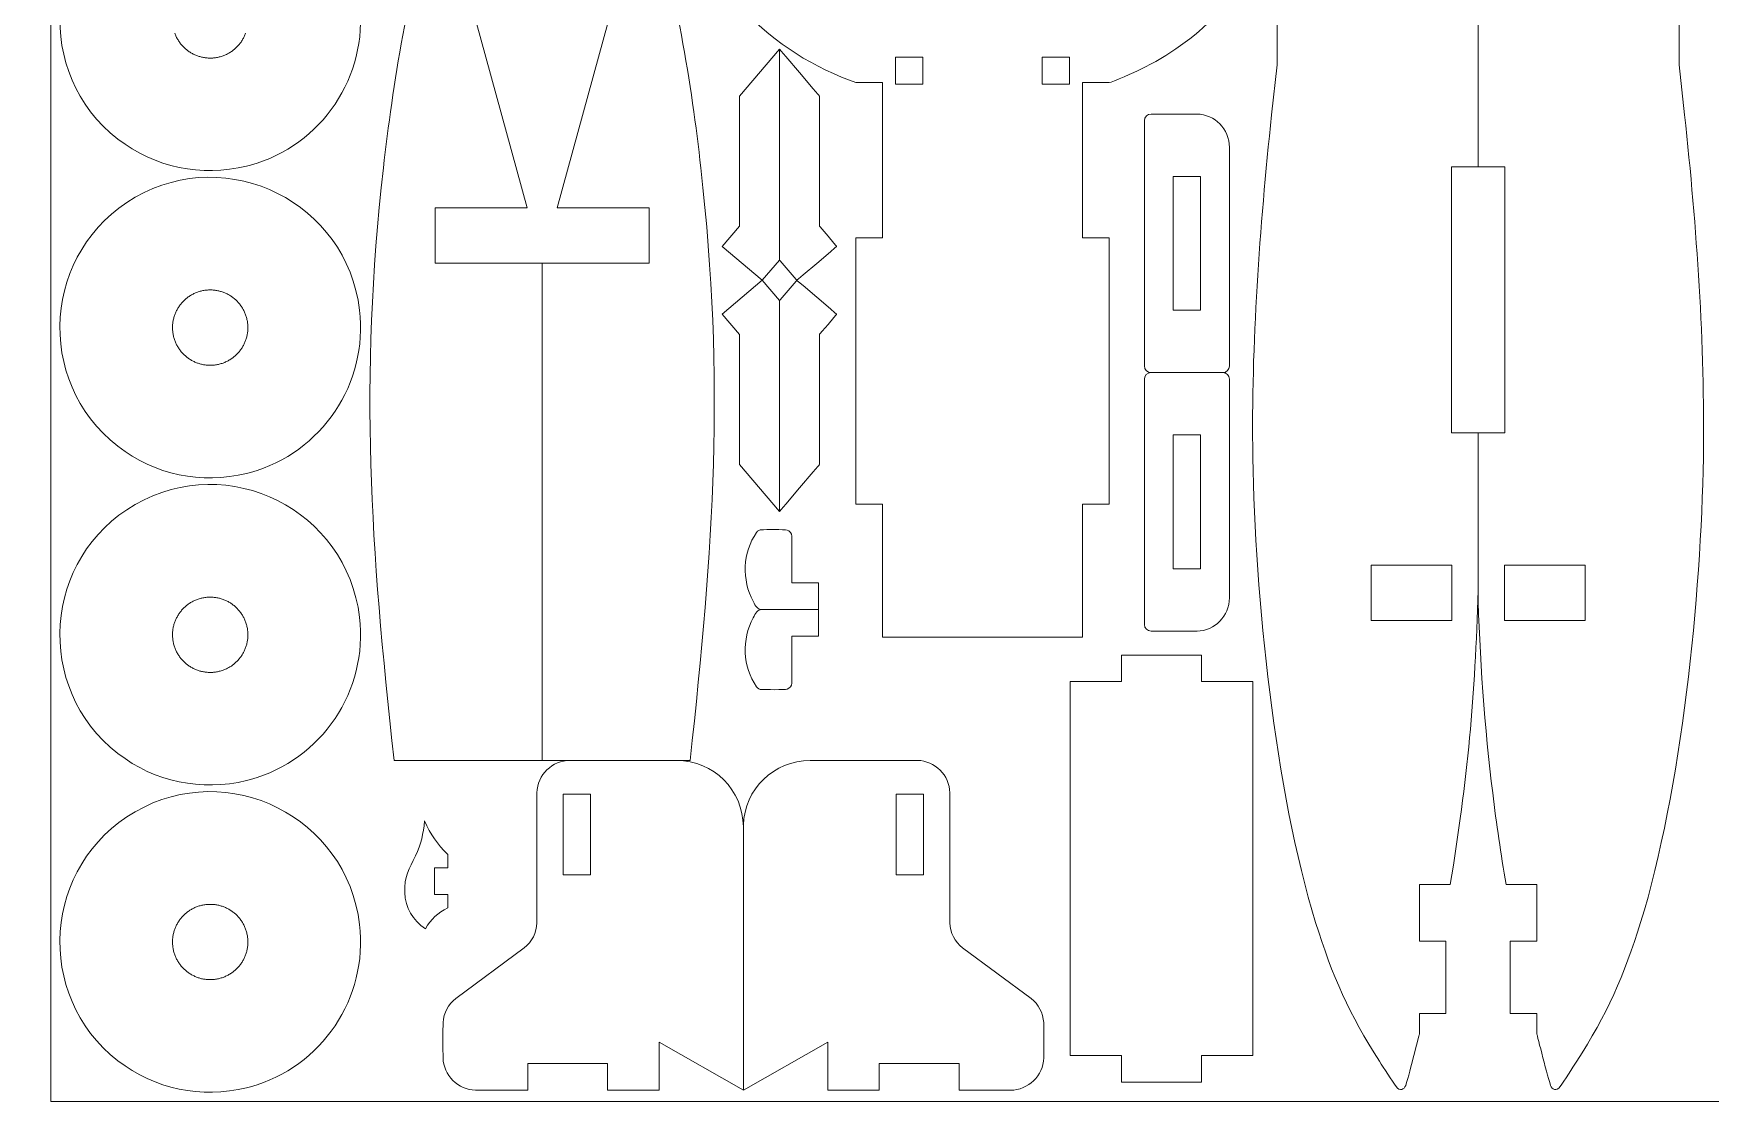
# Model space of a CAD drawing. Header units: inches. Extents: x 502 to 1135, y 314 to 631.
# Drawn here: x 501.8 to 753.6, y 315.6 to 476 of the extents above; entities that cross this region are included whole.
import ezdxf

# ---------------------------------------------------------------- set-up
doc = ezdxf.new("R2010")
doc.units = ezdxf.units.IN
doc.header["$MEASUREMENT"] = 0
doc.layers.add('Capa 1', color=7, linetype='Continuous')
doc.layers.add('Capa 2', color=5, linetype='Continuous')

msp = doc.modelspace()

# ---------------------------------------------------------------- linework, layer by layer
at = {"layer": 'Capa 1', "lineweight": 9}
for points in [[(718.68, 582.76), (722.68, 582.76), (722.68, 524.32), (718.68, 524.32), (718.68, 494.32), (722.68, 494.32), (722.68, 479.32), (718.68, 479.32), (718.68, 456.01), (714.68, 456.01), (714.68, 416.01), (718.68, 416.01)], [(523.01, 476.05), (523.06, 475.92), (523.12, 475.79), (523.17, 475.66), (523.23, 475.53), (523.29, 475.4), (523.36, 475.28), (523.43, 475.16), (523.5, 475.04), (523.57, 474.92), (523.65, 474.8), (523.73, 474.69), (523.81, 474.58), (523.89, 474.47), (523.98, 474.36), (524.07, 474.26), (524.16, 474.16), (524.25, 474.06), (524.35, 473.96), (524.45, 473.87), (524.55, 473.77), (524.65, 473.68), (524.75, 473.6), (524.86, 473.51), (524.97, 473.43), (525.08, 473.35), (525.19, 473.27), (525.3, 473.2), (525.42, 473.13), (525.54, 473.06), (525.66, 473), (525.78, 472.93), (525.9, 472.87), (526.02, 472.82), (526.15, 472.76), (526.27, 472.71), (526.4, 472.66), (526.53, 472.62), (526.66, 472.57), (526.79, 472.54), (526.92, 472.5), (527.05, 472.47), (527.19, 472.44), (527.32, 472.41), (527.46, 472.39), (527.6, 472.37), (527.73, 472.35), (527.87, 472.34), (528.01, 472.33), (528.15, 472.32), (528.29, 472.32), (528.43, 472.32), (528.57, 472.33), (528.71, 472.33), (528.85, 472.35), (528.99, 472.36), (529.13, 472.38), (529.28, 472.4), (529.42, 472.43), (529.56, 472.46), (529.7, 472.49)], [(529.7, 472.49), (529.84, 472.53), (529.98, 472.57), (530.12, 472.61), (530.26, 472.66), (530.39, 472.71), (530.52, 472.76), (530.65, 472.82), (530.78, 472.88), (530.91, 472.94), (531.03, 473.01), (531.15, 473.08), (531.27, 473.15), (531.39, 473.22), (531.51, 473.3), (531.62, 473.38), (531.73, 473.46), (531.84, 473.54), (531.95, 473.63), (532.05, 473.72), (532.15, 473.81), (532.25, 473.9), (532.35, 474), (532.44, 474.1), (532.54, 474.2), (532.63, 474.3), (532.71, 474.4), (532.8, 474.51), (532.88, 474.62), (532.96, 474.73), (533.04, 474.84), (533.11, 474.95), (533.18, 475.07), (533.25, 475.19), (533.32, 475.3), (533.38, 475.43), (533.44, 475.55), (533.5, 475.67), (533.55, 475.79), (533.6, 475.92), (533.65, 476.05)], [(613.8, 473.67), (613.8, 473.67), (613.8, 442), (613.8, 441.99), (613.8, 441.99), (611.21, 438.94), (611.21, 438.94), (611.21, 438.94), (605.21, 444.03), (605.21, 444.03), (605.21, 444.04), (607.8, 447.08), (607.8, 447.08), (607.8, 447.09), (607.8, 466.6), (607.8, 466.6), (607.8, 466.6), (613.8, 473.67), (613.8, 473.67)], [(619.8, 466.6), (619.8, 466.6), (619.8, 466.61), (619.78, 466.62), (619.73, 466.68), (619.54, 466.91), (618.86, 467.71), (616.8, 470.14), (614.74, 472.57), (614.06, 473.37), (613.87, 473.59), (613.82, 473.65), (613.8, 473.67), (613.8, 473.67), (613.8, 473.67)], [(631.22, 468.38), (631.27, 468.38), (635.32, 468.38), (635.32, 472.48), (631.22, 472.48), (631.22, 468.43), (631.22, 468.38)], [(657.32, 468.38), (657.27, 468.38), (653.22, 468.38), (653.22, 472.48), (657.32, 472.48), (657.32, 468.43), (657.32, 468.38)], [(619.8, 447.08), (619.8, 447.09), (619.8, 447.1), (619.8, 447.14), (619.8, 447.3), (619.8, 447.92), (619.8, 450.13), (619.8, 456.84), (619.8, 463.55), (619.8, 465.76), (619.8, 466.38), (619.8, 466.55), (619.8, 466.59), (619.8, 466.6), (619.8, 466.6)], [(677.01, 434.45), (672.91, 434.45), (672.91, 454.54), (677.01, 454.54), (677.01, 434.45)], [(622.39, 444.03), (622.39, 444.04), (622.39, 444.04), (622.38, 444.04), (622.36, 444.07), (622.28, 444.17), (621.98, 444.51), (621.09, 445.56), (620.2, 446.61), (619.91, 446.95), (619.83, 447.05), (619.81, 447.08), (619.8, 447.08), (619.8, 447.08), (619.8, 447.08)], [(616.39, 438.94), (616.39, 438.94), (616.39, 438.95), (616.41, 438.96), (616.46, 439), (616.65, 439.16), (617.33, 439.74), (619.39, 441.49), (621.45, 443.24), (622.13, 443.82), (622.32, 443.98), (622.37, 444.02), (622.38, 444.03), (622.39, 444.03), (622.39, 444.03)], [(578.16, 441.54), (578.16, 366.84)], [(613.8, 441.99), (613.8, 441.99), (613.8, 441.99), (613.81, 441.98), (613.83, 441.96), (613.91, 441.86), (614.2, 441.52), (615.09, 440.47), (615.98, 439.42), (616.28, 439.07), (616.36, 438.98), (616.38, 438.95), (616.39, 438.94), (616.39, 438.94), (616.39, 438.94)], [(613.8, 404.21), (613.8, 404.22), (613.8, 435.89), (613.8, 435.89), (613.8, 435.89), (611.21, 438.94), (611.21, 438.94), (611.21, 438.94), (605.21, 433.85), (605.21, 433.85), (605.21, 433.85), (607.8, 430.8), (607.8, 430.8), (607.8, 430.8), (607.8, 411.29), (607.8, 411.28), (607.8, 411.28), (613.8, 404.21), (613.8, 404.21)], [(613.8, 435.89), (613.8, 435.89), (613.8, 435.89), (613.81, 435.9), (613.83, 435.93), (613.91, 436.02), (614.2, 436.37), (615.09, 437.42), (615.98, 438.47), (616.28, 438.81), (616.36, 438.91), (616.38, 438.93), (616.39, 438.94), (616.39, 438.94), (616.39, 438.94)], [(616.39, 438.94), (616.39, 438.94), (616.39, 438.94), (616.41, 438.93), (616.46, 438.88), (616.65, 438.72), (617.33, 438.15), (619.39, 436.4), (621.45, 434.65), (622.13, 434.07), (622.32, 433.91), (622.37, 433.86), (622.38, 433.85), (622.39, 433.85), (622.39, 433.85)], [(529.7, 426.35), (529.84, 426.39), (529.98, 426.43), (530.12, 426.47), (530.26, 426.52), (530.39, 426.57), (530.52, 426.62), (530.65, 426.68), (530.78, 426.74), (530.91, 426.8), (531.03, 426.87), (531.15, 426.93), (531.27, 427), (531.39, 427.08), (531.51, 427.15), (531.62, 427.23), (531.73, 427.32), (531.84, 427.4), (531.95, 427.49), (532.05, 427.57), (532.15, 427.67), (532.25, 427.76), (532.35, 427.86), (532.44, 427.95), (532.54, 428.05), (532.63, 428.16), (532.71, 428.26), (532.8, 428.37), (532.88, 428.48), (532.96, 428.59), (533.04, 428.7), (533.11, 428.81), (533.18, 428.93), (533.25, 429.04), (533.32, 429.16), (533.38, 429.28), (533.44, 429.41), (533.5, 429.53), (533.55, 429.65), (533.6, 429.78), (533.65, 429.91), (533.69, 430.04), (533.74, 430.17), (533.77, 430.3), (533.81, 430.43), (533.84, 430.56), (533.87, 430.7), (533.9, 430.83), (533.92, 430.97), (533.94, 431.1), (533.96, 431.24), (533.97, 431.38), (533.98, 431.52), (533.99, 431.66), (533.99, 431.79), (533.99, 431.94), (533.98, 432.08), (533.98, 432.22), (533.96, 432.36), (533.95, 432.5), (533.93, 432.64), (533.91, 432.78), (533.88, 432.93), (533.85, 433.07), (533.82, 433.21), (533.78, 433.35), (533.74, 433.49), (533.7, 433.63), (533.65, 433.76), (533.6, 433.9), (533.55, 434.03), (533.49, 434.16), (533.43, 434.29), (533.37, 434.41), (533.3, 434.54), (533.24, 434.66), (533.16, 434.78), (533.09, 434.9), (533.01, 435.01), (532.94, 435.13), (532.85, 435.24), (532.77, 435.35), (532.68, 435.45), (532.59, 435.56), (532.5, 435.66), (532.41, 435.76), (532.31, 435.86), (532.22, 435.95), (532.12, 436.04), (532.01, 436.13), (531.91, 436.22), (531.8, 436.31), (531.69, 436.39), (531.58, 436.47), (531.47, 436.54), (531.36, 436.62), (531.24, 436.69), (531.12, 436.76), (531.01, 436.82), (530.89, 436.89), (530.76, 436.95), (530.64, 437), (530.52, 437.06), (530.39, 437.11), (530.26, 437.16), (530.13, 437.2), (530, 437.24), (529.87, 437.28), (529.74, 437.32), (529.61, 437.35), (529.47, 437.38), (529.34, 437.41), (529.2, 437.43), (529.07, 437.45), (528.93, 437.46), (528.79, 437.48), (528.65, 437.49), (528.51, 437.49), (528.37, 437.5), (528.23, 437.5), (528.09, 437.49), (527.95, 437.48), (527.81, 437.47), (527.67, 437.46), (527.53, 437.44), (527.39, 437.42), (527.24, 437.39), (527.1, 437.36), (526.96, 437.33), (526.82, 437.29), (526.68, 437.25), (526.54, 437.2), (526.41, 437.16), (526.27, 437.11), (526.14, 437.05), (526.01, 437), (525.88, 436.94), (525.76, 436.88), (525.63, 436.81), (525.51, 436.74), (525.39, 436.67), (525.27, 436.6), (525.16, 436.52), (525.04, 436.44), (524.93, 436.36), (524.82, 436.28), (524.72, 436.19), (524.61, 436.1), (524.51, 436.01), (524.41, 435.92), (524.31, 435.82), (524.22, 435.72), (524.13, 435.62), (524.04, 435.52), (523.95, 435.42), (523.86, 435.31), (523.78, 435.2), (523.7, 435.09), (523.63, 434.98), (523.55, 434.86), (523.48, 434.75), (523.41, 434.63), (523.35, 434.51), (523.28, 434.39), (523.22, 434.27), (523.17, 434.15), (523.11, 434.02), (523.06, 433.9), (523.01, 433.77), (522.97, 433.64), (522.93, 433.51), (522.89, 433.38), (522.85, 433.25), (522.82, 433.12), (522.79, 432.98), (522.76, 432.85), (522.74, 432.71), (522.72, 432.57), (522.7, 432.44), (522.69, 432.3), (522.68, 432.16), (522.68, 432.02), (522.67, 431.88), (522.67, 431.74), (522.68, 431.6), (522.69, 431.46), (522.7, 431.32), (522.71, 431.18), (522.73, 431.04), (522.75, 430.89), (522.78, 430.75), (522.81, 430.61), (522.84, 430.47), (522.88, 430.33), (522.92, 430.19), (522.96, 430.05), (523.01, 429.91), (523.06, 429.78), (523.12, 429.65), (523.17, 429.52), (523.23, 429.39), (523.29, 429.26), (523.36, 429.14), (523.43, 429.02), (523.5, 428.9), (523.57, 428.78), (523.65, 428.66), (523.73, 428.55), (523.81, 428.44), (523.89, 428.33), (523.98, 428.22), (524.07, 428.12), (524.16, 428.02), (524.25, 427.92), (524.35, 427.82), (524.45, 427.72), (524.55, 427.63), (524.65, 427.54), (524.75, 427.46), (524.86, 427.37), (524.97, 427.29), (525.08, 427.21), (525.19, 427.13), (525.3, 427.06), (525.42, 426.99), (525.54, 426.92), (525.66, 426.85), (525.78, 426.79), (525.9, 426.73), (526.02, 426.67), (526.15, 426.62), (526.27, 426.57), (526.4, 426.52), (526.53, 426.48), (526.66, 426.43), (526.79, 426.39), (526.92, 426.36), (527.05, 426.33), (527.19, 426.3), (527.32, 426.27), (527.46, 426.25), (527.6, 426.23), (527.73, 426.21), (527.87, 426.2), (528.01, 426.19), (528.15, 426.18), (528.29, 426.18), (528.43, 426.18), (528.57, 426.19), (528.71, 426.19), (528.85, 426.2), (528.99, 426.22), (529.13, 426.24), (529.28, 426.26), (529.42, 426.29), (529.56, 426.32), (529.7, 426.35)], [(622.39, 433.85), (622.39, 433.85), (622.39, 433.85), (622.38, 433.84), (622.36, 433.82), (622.28, 433.72), (621.98, 433.37), (621.09, 432.32), (620.2, 431.28), (619.91, 430.93), (619.83, 430.83), (619.81, 430.81), (619.8, 430.8), (619.8, 430.8), (619.8, 430.8)], [(619.8, 430.8), (619.8, 430.8), (619.8, 430.79), (619.8, 430.74), (619.8, 430.58), (619.8, 429.96), (619.8, 427.75), (619.8, 421.04), (619.8, 414.33), (619.8, 412.12), (619.8, 411.5), (619.8, 411.34), (619.8, 411.3), (619.8, 411.29), (619.8, 411.28)], [(672.91, 395.61), (677.01, 395.61), (677.01, 415.71), (672.91, 415.71), (672.91, 395.61)], [(619.8, 411.28), (619.8, 411.28), (619.8, 411.28), (619.78, 411.26), (619.73, 411.2), (619.54, 410.98), (618.86, 410.18), (616.8, 407.75), (614.74, 405.32), (614.06, 404.52), (613.87, 404.29), (613.82, 404.23), (613.8, 404.22), (613.8, 404.21), (613.8, 404.21)], [(702.63, 396.16), (714.73, 396.16), (714.73, 396.01), (714.73, 387.86), (702.63, 387.86), (702.63, 396.16)], [(722.63, 396.11), (722.63, 387.91), (722.63, 387.86), (722.68, 387.86), (734.73, 387.86), (734.73, 396.16), (722.63, 396.16), (722.63, 396.11)], [(615.64, 393.48), (619.64, 393.48)], [(619.64, 393.48), (619.64, 389.48)], [(529.7, 380.21), (529.84, 380.25), (529.98, 380.29), (530.12, 380.33), (530.26, 380.38), (530.39, 380.43), (530.52, 380.48), (530.65, 380.54), (530.78, 380.6), (530.91, 380.66), (531.03, 380.72), (531.15, 380.79), (531.27, 380.86), (531.39, 380.94), (531.51, 381.01), (531.62, 381.09), (531.73, 381.17), (531.84, 381.26), (531.95, 381.34), (532.05, 381.43), (532.15, 381.52), (532.25, 381.62), (532.35, 381.71), (532.44, 381.81), (532.54, 381.91), (532.63, 382.02), (532.71, 382.12), (532.8, 382.23), (532.88, 382.33), (532.96, 382.44), (533.04, 382.56), (533.11, 382.67), (533.18, 382.79), (533.25, 382.9), (533.32, 383.02), (533.38, 383.14), (533.44, 383.26), (533.5, 383.39), (533.55, 383.51), (533.6, 383.64), (533.65, 383.77), (533.69, 383.89), (533.74, 384.02), (533.77, 384.15), (533.81, 384.29), (533.84, 384.42), (533.87, 384.55), (533.9, 384.69), (533.92, 384.82), (533.94, 384.96), (533.96, 385.1), (533.97, 385.24), (533.98, 385.37), (533.99, 385.51), (533.99, 385.65), (533.99, 385.79), (533.98, 385.93), (533.98, 386.08), (533.96, 386.22), (533.95, 386.36), (533.93, 386.5), (533.91, 386.64), (533.88, 386.78), (533.85, 386.93), (533.82, 387.07), (533.78, 387.21), (533.74, 387.35), (533.7, 387.49), (533.65, 387.62), (533.6, 387.76), (533.55, 387.89), (533.49, 388.02), (533.43, 388.15), (533.37, 388.27), (533.3, 388.4), (533.24, 388.52), (533.16, 388.64), (533.09, 388.76), (533.01, 388.87), (532.94, 388.99), (532.85, 389.1), (532.77, 389.21), (532.68, 389.31), (532.59, 389.42), (532.5, 389.52), (532.41, 389.62), (532.31, 389.72), (532.22, 389.81), (532.12, 389.9), (532.01, 389.99), (531.91, 390.08), (531.8, 390.16), (531.69, 390.25), (531.58, 390.33), (531.47, 390.4), (531.36, 390.48), (531.24, 390.55), (531.12, 390.62), (531.01, 390.68), (530.89, 390.74), (530.76, 390.8), (530.64, 390.86), (530.52, 390.92), (530.39, 390.97), (530.26, 391.01), (530.13, 391.06), (530, 391.1), (529.87, 391.14), (529.74, 391.18), (529.61, 391.21), (529.47, 391.24), (529.34, 391.26), (529.2, 391.29), (529.07, 391.31), (528.93, 391.32), (528.79, 391.34), (528.65, 391.35), (528.51, 391.35), (528.37, 391.36), (528.23, 391.35), (528.09, 391.35), (527.95, 391.34), (527.81, 391.33), (527.67, 391.32), (527.53, 391.3), (527.39, 391.27), (527.24, 391.25), (527.1, 391.22), (526.96, 391.18), (526.82, 391.15), (526.68, 391.11), (526.54, 391.06), (526.41, 391.02), (526.27, 390.97), (526.14, 390.91), (526.01, 390.86), (525.88, 390.8), (525.76, 390.73), (525.63, 390.67), (525.51, 390.6), (525.39, 390.53), (525.27, 390.46), (525.16, 390.38), (525.04, 390.3), (524.93, 390.22), (524.82, 390.14), (524.72, 390.05), (524.61, 389.96), (524.51, 389.87), (524.41, 389.78), (524.31, 389.68), (524.22, 389.58), (524.13, 389.48), (524.04, 389.38), (523.95, 389.27), (523.86, 389.17), (523.78, 389.06), (523.7, 388.95), (523.63, 388.84), (523.55, 388.72), (523.48, 388.61), (523.41, 388.49), (523.35, 388.37), (523.28, 388.25), (523.22, 388.13), (523.17, 388.01), (523.11, 387.88), (523.06, 387.76), (523.01, 387.63), (522.97, 387.5), (522.93, 387.37), (522.89, 387.24), (522.85, 387.11), (522.82, 386.97), (522.79, 386.84), (522.76, 386.71), (522.74, 386.57), (522.72, 386.43), (522.7, 386.3), (522.69, 386.16), (522.68, 386.02), (522.68, 385.88), (522.67, 385.74), (522.67, 385.6), (522.68, 385.46), (522.69, 385.32), (522.7, 385.18), (522.71, 385.04), (522.73, 384.89), (522.75, 384.75), (522.78, 384.61), (522.81, 384.47), (522.84, 384.33), (522.88, 384.18), (522.92, 384.05), (522.96, 383.91), (523.01, 383.77), (523.06, 383.64), (523.12, 383.51), (523.17, 383.38), (523.23, 383.25), (523.29, 383.12), (523.36, 383), (523.43, 382.88), (523.5, 382.76), (523.57, 382.64), (523.65, 382.52), (523.73, 382.41), (523.81, 382.3), (523.89, 382.19), (523.98, 382.08), (524.07, 381.98), (524.16, 381.88), (524.25, 381.78), (524.35, 381.68), (524.45, 381.58), (524.55, 381.49), (524.65, 381.4), (524.75, 381.31), (524.86, 381.23), (524.97, 381.15), (525.08, 381.07), (525.19, 380.99), (525.3, 380.92), (525.42, 380.85), (525.54, 380.78), (525.66, 380.71), (525.78, 380.65), (525.9, 380.59), (526.02, 380.53), (526.15, 380.48), (526.27, 380.43), (526.4, 380.38), (526.53, 380.33), (526.66, 380.29), (526.79, 380.25), (526.92, 380.22), (527.05, 380.18), (527.19, 380.16), (527.32, 380.13), (527.46, 380.11), (527.6, 380.09), (527.73, 380.07), (527.87, 380.06), (528.01, 380.05), (528.15, 380.04), (528.29, 380.04), (528.43, 380.04), (528.57, 380.04), (528.71, 380.05), (528.85, 380.06), (528.99, 380.08), (529.13, 380.1), (529.28, 380.12), (529.42, 380.15), (529.56, 380.18), (529.7, 380.21)], [(657.43, 322.52), (657.43, 322.52), (665.14, 322.52), (665.14, 322.52), (665.14, 322.52), (665.14, 318.52), (665.14, 318.52), (665.15, 318.52), (677.14, 318.52), (677.14, 318.52), (677.14, 318.52), (677.14, 322.52), (677.14, 322.52), (677.15, 322.52), (684.86, 322.52), (684.86, 322.52), (684.86, 322.53), (684.86, 350.58), (684.86, 350.59), (684.86, 350.59), (684.86, 378.65), (684.86, 378.66), (684.86, 378.66), (677.15, 378.66), (677.14, 378.66), (677.14, 378.66), (677.14, 382.66), (677.14, 382.66), (677.14, 382.66), (665.15, 382.66), (665.14, 382.66), (665.14, 382.66), (665.14, 378.66), (665.14, 378.66), (665.14, 378.66), (657.43, 378.66), (657.43, 378.66), (657.43, 378.65), (657.43, 350.59), (657.43, 350.59), (657.43, 350.58), (657.43, 322.53), (657.43, 322.52)], [(585.43, 349.64), (581.33, 349.64), (581.33, 361.74), (585.43, 361.74), (585.43, 349.64)], [(631.33, 349.64), (635.43, 349.64), (635.43, 361.74), (631.33, 361.74), (631.33, 349.64)], [(529.7, 334.07), (529.84, 334.1), (529.98, 334.15), (530.12, 334.19), (530.26, 334.24), (530.39, 334.29), (530.52, 334.34), (530.65, 334.4), (530.78, 334.46), (530.91, 334.52), (531.03, 334.58), (531.15, 334.65), (531.27, 334.72), (531.39, 334.8), (531.51, 334.87), (531.62, 334.95), (531.73, 335.03), (531.84, 335.12), (531.95, 335.2), (532.05, 335.29), (532.15, 335.38), (532.25, 335.48), (532.35, 335.57), (532.44, 335.67), (532.54, 335.77), (532.63, 335.87), (532.71, 335.98), (532.8, 336.08), (532.88, 336.19), (532.96, 336.3), (533.04, 336.42), (533.11, 336.53), (533.18, 336.64), (533.25, 336.76), (533.32, 336.88), (533.38, 337), (533.44, 337.12), (533.5, 337.25), (533.55, 337.37), (533.6, 337.5), (533.65, 337.62), (533.69, 337.75), (533.74, 337.88), (533.77, 338.01), (533.81, 338.15), (533.84, 338.28), (533.87, 338.41), (533.9, 338.55), (533.92, 338.68), (533.94, 338.82), (533.96, 338.96), (533.97, 339.09), (533.98, 339.23), (533.99, 339.37), (533.99, 339.51), (533.99, 339.65), (533.98, 339.79), (533.98, 339.93), (533.96, 340.08), (533.95, 340.22), (533.93, 340.36), (533.91, 340.5), (533.88, 340.64), (533.85, 340.78), (533.82, 340.93), (533.78, 341.07), (533.74, 341.21), (533.7, 341.35), (533.65, 341.48), (533.6, 341.62), (533.55, 341.75), (533.49, 341.88), (533.43, 342.01), (533.37, 342.13), (533.3, 342.26), (533.24, 342.38), (533.16, 342.5), (533.09, 342.62), (533.01, 342.73), (532.94, 342.84), (532.85, 342.96), (532.77, 343.06), (532.68, 343.17), (532.59, 343.28), (532.5, 343.38), (532.41, 343.48), (532.31, 343.57), (532.22, 343.67), (532.12, 343.76), (532.01, 343.85), (531.91, 343.94), (531.8, 344.02), (531.69, 344.1), (531.58, 344.18), (531.47, 344.26), (531.36, 344.33), (531.24, 344.41), (531.12, 344.47), (531.01, 344.54), (530.89, 344.6), (530.76, 344.66), (530.64, 344.72), (530.52, 344.77), (530.39, 344.83), (530.26, 344.87), (530.13, 344.92), (530, 344.96), (529.87, 345), (529.74, 345.03), (529.61, 345.07), (529.47, 345.1), (529.34, 345.12), (529.2, 345.15), (529.07, 345.17), (528.93, 345.18), (528.79, 345.2), (528.65, 345.2), (528.51, 345.21), (528.37, 345.21), (528.23, 345.21), (528.09, 345.21), (527.95, 345.2), (527.81, 345.19), (527.67, 345.17), (527.53, 345.16), (527.39, 345.13), (527.24, 345.11), (527.1, 345.08), (526.96, 345.04), (526.82, 345.01), (526.68, 344.97), (526.54, 344.92), (526.41, 344.88), (526.27, 344.83), (526.14, 344.77), (526.01, 344.72), (525.88, 344.66), (525.76, 344.59), (525.63, 344.53), (525.51, 344.46), (525.39, 344.39), (525.27, 344.32), (525.16, 344.24), (525.04, 344.16), (524.93, 344.08), (524.82, 343.99), (524.72, 343.91), (524.61, 343.82), (524.51, 343.73), (524.41, 343.63), (524.31, 343.54), (524.22, 343.44), (524.13, 343.34), (524.04, 343.24), (523.95, 343.13), (523.86, 343.03), (523.78, 342.92), (523.7, 342.81), (523.63, 342.7), (523.55, 342.58), (523.48, 342.47), (523.41, 342.35), (523.35, 342.23), (523.28, 342.11), (523.22, 341.99), (523.17, 341.86), (523.11, 341.74), (523.06, 341.61), (523.01, 341.49), (522.97, 341.36), (522.93, 341.23), (522.89, 341.1), (522.85, 340.97), (522.82, 340.83), (522.79, 340.7), (522.76, 340.56), (522.74, 340.43), (522.72, 340.29), (522.7, 340.15), (522.69, 340.02), (522.68, 339.88), (522.68, 339.74), (522.67, 339.6), (522.67, 339.46), (522.68, 339.32), (522.69, 339.18), (522.7, 339.04), (522.71, 338.89), (522.73, 338.75), (522.75, 338.61), (522.78, 338.47), (522.81, 338.33), (522.84, 338.18), (522.88, 338.04), (522.92, 337.9), (522.96, 337.77), (523.01, 337.63), (523.06, 337.5), (523.12, 337.36), (523.17, 337.23), (523.23, 337.11), (523.29, 336.98), (523.36, 336.86), (523.43, 336.73), (523.5, 336.61), (523.57, 336.5), (523.65, 336.38), (523.73, 336.27), (523.81, 336.16), (523.89, 336.05), (523.98, 335.94), (524.07, 335.84), (524.16, 335.73), (524.25, 335.63), (524.35, 335.54), (524.45, 335.44), (524.55, 335.35), (524.65, 335.26), (524.75, 335.17), (524.86, 335.09), (524.97, 335.01), (525.08, 334.93), (525.19, 334.85), (525.3, 334.78), (525.42, 334.71), (525.54, 334.64), (525.66, 334.57), (525.78, 334.51), (525.9, 334.45), (526.02, 334.39), (526.15, 334.34), (526.27, 334.29), (526.4, 334.24), (526.53, 334.19), (526.66, 334.15), (526.79, 334.11), (526.92, 334.08), (527.05, 334.04), (527.19, 334.01), (527.32, 333.99), (527.46, 333.97), (527.6, 333.95), (527.73, 333.93), (527.87, 333.92), (528.01, 333.91), (528.15, 333.9), (528.29, 333.9), (528.43, 333.9), (528.57, 333.9), (528.71, 333.91), (528.85, 333.92), (528.99, 333.94), (529.13, 333.96), (529.28, 333.98), (529.42, 334), (529.56, 334.03), (529.7, 334.07)]]:
    msp.add_lwpolyline(points, dxfattribs=at)
for points, knots in [([(718.68, 392.39), (718.27, 376.57), (717.06, 363.8), (714.5, 348.18), (714.5, 348.18), (709.86, 348.18), (709.86, 348.18), (709.86, 348.18), (709.86, 339.68), (709.86, 339.68), (709.86, 339.68), (713.86, 339.68), (713.86, 339.68), (713.86, 339.68), (713.86, 328.82), (713.86, 328.82), (713.86, 328.82), (709.86, 328.82), (709.86, 328.82), (709.86, 328.82), (709.86, 325.69), (709.86, 325.69), (709.86, 325.69), (708.12, 318.86), (707.81, 318.02), (707.57, 317.37), (706.93, 317.11), (706.38, 317.85), (705.73, 318.73), (704.52, 320.65), (703.88, 321.64), (699.41, 328.54), (696.73, 334.59), (694.29, 342.49), (688.19, 362.22), (685.17, 391.68), (684.86, 412.29), (684.61, 429.54), (685.87, 446.65), (687.68, 463.8), (687.68, 463.8), (688.5, 471.32), (688.5, 471.32), (688.5, 471.32), (688.5, 479.32), (688.5, 479.32), (688.5, 479.32), (692.5, 479.32), (692.5, 479.32), (692.5, 479.32), (692.5, 582.76), (692.5, 582.76), (692.5, 582.76), (688.5, 582.76), (688.5, 582.76), (688.5, 582.76), (688.5, 612.76), (688.5, 612.76), (688.5, 612.76), (692.5, 612.76), (692.5, 612.76), (692.5, 612.76), (692.5, 627.76), (692.5, 627.76), (692.5, 627.76), (714.68, 627.76), (714.68, 627.76), (714.68, 627.76), (714.68, 617.95), (714.68, 617.95), (714.68, 617.95), (702.63, 617.95), (702.63, 617.95), (702.63, 617.95), (702.63, 609.65), (702.63, 609.65), (702.63, 609.65), (718.68, 609.65), (718.68, 609.65), (718.68, 609.65), (718.68, 582.76), (718.68, 582.76), (718.68, 582.76), (714.68, 582.76), (714.68, 582.76), (714.68, 582.76), (714.68, 524.32), (714.68, 524.32), (714.68, 524.32), (718.68, 524.32), (718.68, 524.32)], [0, 0, 0, 0, 1, 1, 1, 2, 2, 2, 3, 3, 3, 4, 4, 4, 5, 5, 5, 6, 6, 6, 7, 7, 7, 8, 8, 8, 9, 9, 9, 10, 10, 10, 11, 11, 11, 12, 12, 12, 13, 13, 13, 14, 14, 14, 15, 15, 15, 16, 16, 16, 17, 17, 17, 18, 18, 18, 19, 19, 19, 20, 20, 20, 21, 21, 21, 22, 22, 22, 23, 23, 23, 24, 24, 24, 25, 25, 25, 26, 26, 26, 27, 27, 27, 28, 28, 28, 29, 29, 29, 30, 30, 30, 30]), ([(718.68, 456.01), (718.68, 456.01), (722.68, 456.01), (722.68, 456.01), (722.68, 456.01), (722.68, 416.01), (722.68, 416.01), (722.68, 416.01), (718.68, 416.01), (718.68, 416.01), (718.68, 416.01), (718.68, 392.39), (718.68, 392.39), (718.81, 383), (719.73, 371.29), (720.87, 361.94), (721.44, 357.26), (722.11, 352.83), (722.87, 348.18), (722.87, 348.18), (727.51, 348.18), (727.51, 348.18), (727.51, 348.18), (727.51, 339.68), (727.51, 339.68), (727.51, 339.68), (723.51, 339.68), (723.51, 339.68), (723.51, 339.68), (723.51, 328.82), (723.51, 328.82), (723.51, 328.82), (727.51, 328.82), (727.51, 328.82), (727.51, 328.82), (727.51, 325.69), (727.51, 325.69), (727.51, 325.69), (729.24, 318.86), (729.56, 318.02), (729.8, 317.37), (730.44, 317.11), (730.99, 317.85), (731.64, 318.73), (732.85, 320.65), (733.49, 321.64), (737.96, 328.54), (740.64, 334.59), (743.08, 342.49), (749.18, 362.22), (752.2, 391.68), (752.5, 412.29), (752.76, 429.55), (751.5, 446.65), (749.69, 463.8), (749.69, 463.8), (748.87, 471.32), (748.87, 471.32), (748.87, 471.32), (748.87, 479.32), (748.87, 479.32), (748.87, 479.32), (744.87, 479.32), (744.87, 479.32), (744.87, 479.32), (744.87, 582.76), (744.87, 582.76), (744.87, 582.76), (748.87, 582.76), (748.87, 582.76), (748.87, 582.76), (748.87, 612.76), (748.87, 612.76), (748.87, 612.76), (744.87, 612.76), (744.87, 612.76), (744.87, 612.76), (744.87, 627.76), (744.87, 627.76), (744.87, 627.76), (722.68, 627.76), (722.68, 627.76), (722.68, 627.76), (722.68, 617.95), (722.68, 617.95), (722.68, 617.95), (734.73, 617.95), (734.73, 617.95), (734.73, 617.95), (734.73, 609.65), (734.73, 609.65), (734.73, 609.65), (718.68, 609.65), (718.68, 609.65)], [0, 0, 0, 0, 1, 1, 1, 2, 2, 2, 3, 3, 3, 4, 4, 4, 5, 5, 5, 6, 6, 6, 7, 7, 7, 8, 8, 8, 9, 9, 9, 10, 10, 10, 11, 11, 11, 12, 12, 12, 13, 13, 13, 14, 14, 14, 15, 15, 15, 16, 16, 16, 17, 17, 17, 18, 18, 18, 19, 19, 19, 20, 20, 20, 21, 21, 21, 22, 22, 22, 23, 23, 23, 24, 24, 24, 25, 25, 25, 26, 26, 26, 27, 27, 27, 28, 28, 28, 29, 29, 29, 30, 30, 30, 31, 31, 31, 31]), ([(629.27, 385.32), (629.27, 385.32), (659.27, 385.32), (659.27, 385.32), (659.27, 385.32), (659.27, 405.32), (659.27, 405.32), (659.27, 405.32), (663.27, 405.32), (663.27, 405.32), (663.27, 405.32), (663.27, 445.32), (663.27, 445.32), (663.27, 445.32), (659.27, 445.32), (659.27, 445.32), (659.27, 445.32), (659.27, 468.63), (659.27, 468.63), (659.27, 468.63), (663.27, 468.63), (663.27, 468.63), (663.77, 468.72), (667.24, 470.26), (667.93, 470.59), (676.49, 474.75), (683.26, 481.55), (687.44, 490.11), (691.13, 497.66), (692.24, 506.49), (690.4, 514.7), (690.4, 514.7), (685.66, 534.17), (685.66, 534.17), (685.66, 534.17), (681.81, 533.23), (681.81, 533.23), (681.81, 533.23), (677.07, 552.66), (677.07, 552.66), (677.07, 552.66), (680.92, 553.6), (680.92, 553.6), (680.92, 553.6), (665.03, 618.79), (665.03, 618.79), (663.92, 623.21), (660.03, 626.35), (655.53, 626.42), (655.53, 626.42), (633.23, 626.43), (633.23, 626.43), (628.68, 626.4), (624.7, 623.36), (623.56, 619), (623.56, 619), (607.62, 553.6), (607.62, 553.6), (607.62, 553.6), (611.47, 552.66), (611.47, 552.66), (611.47, 552.66), (606.73, 533.23), (606.73, 533.23), (606.73, 533.23), (602.88, 534.17), (602.88, 534.17), (602.88, 534.17), (598.34, 515.55), (598.34, 515.55), (595.31, 502.78), (598.92, 490.22), (607.56, 480.45), (612.16, 475.24), (617.83, 471.47), (624.31, 468.99), (624.31, 468.99), (625.27, 468.63), (625.27, 468.63), (625.27, 468.63), (629.27, 468.63), (629.27, 468.63), (629.27, 468.63), (629.27, 445.32), (629.27, 445.32), (629.27, 445.32), (625.27, 445.32), (625.27, 445.32), (625.27, 445.32), (625.27, 405.32), (625.27, 405.32), (625.27, 405.32), (629.27, 405.32), (629.27, 405.32), (629.27, 405.32), (629.27, 385.32), (629.27, 385.32)], [0, 0, 0, 0, 1, 1, 1, 2, 2, 2, 3, 3, 3, 4, 4, 4, 5, 5, 5, 6, 6, 6, 7, 7, 7, 8, 8, 8, 9, 9, 9, 10, 10, 10, 11, 11, 11, 12, 12, 12, 13, 13, 13, 14, 14, 14, 15, 15, 15, 16, 16, 16, 17, 17, 17, 18, 18, 18, 19, 19, 19, 20, 20, 20, 21, 21, 21, 22, 22, 22, 23, 23, 23, 24, 24, 24, 25, 25, 25, 26, 26, 26, 27, 27, 27, 28, 28, 28, 29, 29, 29, 30, 30, 30, 31, 31, 31, 32, 32, 32, 32]), ([(533.8, 456.08), (526.95, 454.46), (520.06, 455.83), (514.48, 460.16), (501.81, 469.99), (503.22, 489.58), (517.07, 497.55), (531.07, 505.6), (548.83, 496.74), (550.75, 480.62), (552.06, 469.59), (545.09, 459.2), (534.37, 456.23), (534.37, 456.23), (533.8, 456.08), (533.8, 456.08)], [0, 0, 0, 0, 1, 1, 1, 2, 2, 2, 3, 3, 3, 4, 4, 4, 5, 5, 5, 5]), ([(562.8, 497.7), (562.8, 497.7), (575.93, 449.84), (575.93, 449.84), (575.93, 449.84), (562.11, 449.84), (562.11, 449.84), (562.11, 449.84), (562.11, 441.54), (562.11, 441.54), (562.11, 441.54), (578.16, 441.54), (578.16, 441.54), (578.16, 441.54), (594.21, 441.54), (594.21, 441.54), (594.21, 441.54), (594.21, 449.84), (594.21, 449.84), (594.21, 449.84), (580.4, 449.84), (580.4, 449.84), (580.4, 449.84), (593.53, 497.7), (593.53, 497.7), (593.53, 497.7), (594.32, 495.35), (594.32, 495.35), (598.13, 483.6), (600.62, 468.07), (601.99, 455.85), (605.62, 423.68), (603.93, 398.97), (600.37, 366.84), (600.37, 366.84), (578.16, 366.84), (578.16, 366.84), (578.16, 366.84), (555.95, 366.84), (555.95, 366.84), (552.4, 398.98), (550.7, 423.68), (554.33, 455.85), (555.71, 468.07), (558.2, 483.6), (562.01, 495.35), (562.01, 495.35), (562.8, 497.7), (562.8, 497.7)], [0, 0, 0, 0, 1, 1, 1, 2, 2, 2, 3, 3, 3, 4, 4, 4, 5, 5, 5, 6, 6, 6, 7, 7, 7, 8, 8, 8, 9, 9, 9, 10, 10, 10, 11, 11, 11, 12, 12, 12, 13, 13, 13, 14, 14, 14, 15, 15, 15, 16, 16, 16, 16]), ([(680.35, 425.08), (680.91, 425.09), (681.34, 425.52), (681.35, 426.05), (681.35, 426.05), (681.35, 458.91), (681.35, 458.91), (681.33, 461.66), (679.15, 463.86), (676.48, 463.91), (676.48, 463.91), (669.58, 463.91), (669.58, 463.91), (669.03, 463.91), (668.59, 463.47), (668.58, 462.94), (668.58, 462.94), (668.58, 426.08), (668.58, 426.08), (668.58, 425.52), (669.02, 425.09), (669.58, 425.08)], [0, 0, 0, 0, 1, 1, 1, 2, 2, 2, 3, 3, 3, 4, 4, 4, 5, 5, 5, 6, 6, 6, 7, 7, 7, 7]), ([(533.8, 409.94), (526.95, 408.32), (520.06, 409.69), (514.48, 414.01), (501.81, 423.85), (503.22, 443.44), (517.07, 451.41), (531.07, 459.45), (548.83, 450.59), (550.75, 434.48), (552.06, 423.45), (545.09, 413.06), (534.37, 410.09), (534.37, 410.09), (533.8, 409.94), (533.8, 409.94)], [0, 0, 0, 0, 1, 1, 1, 2, 2, 2, 3, 3, 3, 4, 4, 4, 5, 5, 5, 5]), ([(669.58, 386.25), (669.02, 386.25), (668.59, 386.69), (668.58, 387.22), (668.58, 387.22), (668.58, 424.08), (668.58, 424.08), (668.58, 424.63), (669.02, 425.07), (669.55, 425.08), (669.55, 425.08), (680.35, 425.08), (680.35, 425.08), (680.9, 425.08), (681.34, 424.64), (681.35, 424.1), (681.35, 424.1), (681.35, 391.25), (681.35, 391.25), (681.33, 388.5), (679.15, 386.3), (676.48, 386.25), (676.48, 386.25), (669.58, 386.25), (669.58, 386.25)], [0, 0, 0, 0, 1, 1, 1, 2, 2, 2, 3, 3, 3, 4, 4, 4, 5, 5, 5, 6, 6, 6, 7, 7, 7, 8, 8, 8, 8]), ([(533.8, 363.8), (526.95, 362.18), (520.06, 363.55), (514.48, 367.87), (501.81, 377.7), (503.22, 397.3), (517.07, 405.27), (531.08, 413.31), (548.83, 404.45), (550.75, 388.34), (552.06, 377.31), (545.09, 366.92), (534.37, 363.95), (534.37, 363.95), (533.8, 363.8), (533.8, 363.8)], [0, 0, 0, 0, 1, 1, 1, 2, 2, 2, 3, 3, 3, 4, 4, 4, 5, 5, 5, 5]), ([(611.16, 389.48), (610.46, 389.49), (610.25, 389.98), (609.84, 390.73), (608.12, 393.92), (608.25, 398.06), (610.35, 401.06), (610.55, 401.35), (610.77, 401.47), (611.12, 401.48), (611.63, 401.49), (614.58, 401.54), (614.94, 401.43), (615.34, 401.31), (615.63, 400.93), (615.64, 400.5), (615.64, 400.5), (615.64, 393.48), (615.64, 393.48)], [0, 0, 0, 0, 1, 1, 1, 2, 2, 2, 3, 3, 3, 4, 4, 4, 5, 5, 5, 6, 6, 6, 6]), ([(611.16, 389.48), (610.46, 389.47), (610.25, 388.98), (609.84, 388.23), (608.12, 385.03), (608.25, 380.9), (610.35, 377.89), (610.55, 377.61), (610.77, 377.48), (611.12, 377.48), (611.63, 377.47), (614.58, 377.41), (614.94, 377.52), (615.34, 377.65), (615.63, 378.03), (615.64, 378.45), (615.64, 378.45), (615.64, 385.48), (615.64, 385.48), (615.64, 385.48), (619.64, 385.48), (619.64, 385.48), (619.64, 385.48), (619.64, 389.48), (619.64, 389.48), (619.64, 389.48), (611.16, 389.48), (611.16, 389.48)], [0, 0, 0, 0, 1, 1, 1, 2, 2, 2, 3, 3, 3, 4, 4, 4, 5, 5, 5, 6, 6, 6, 7, 7, 7, 8, 8, 8, 9, 9, 9, 9]), ([(533.8, 317.66), (526.95, 316.04), (520.06, 317.41), (514.48, 321.73), (501.81, 331.56), (503.22, 351.16), (517.07, 359.12), (531.08, 367.17), (548.83, 358.31), (550.75, 342.19), (552.06, 331.17), (545.09, 320.78), (534.37, 317.81), (534.37, 317.81), (533.8, 317.66), (533.8, 317.66)], [0, 0, 0, 0, 1, 1, 1, 2, 2, 2, 3, 3, 3, 4, 4, 4, 5, 5, 5, 5]), ([(608.38, 317.29), (608.38, 317.29), (595.72, 324.53), (595.72, 324.53), (595.72, 324.53), (595.72, 317.29), (595.72, 317.29), (595.72, 317.29), (588, 317.29), (588, 317.29), (588, 317.29), (588, 321.29), (588, 321.29), (588, 321.29), (576, 321.29), (576, 321.29), (576, 321.29), (576, 317.29), (576, 317.29), (576, 317.29), (568.16, 317.29), (568.16, 317.29), (565.55, 317.34), (563.34, 319.55), (563.29, 322.16), (563.27, 323.14), (563.24, 326.56), (563.3, 327.45), (563.38, 328.86), (564.08, 330.22), (565.2, 331.08), (565.2, 331.08), (575.47, 338.66), (575.47, 338.66), (576.62, 339.55), (577.35, 340.99), (577.38, 342.45), (577.38, 342.45), (577.38, 361.96), (577.38, 361.96), (577.43, 364.69), (579.69, 366.8), (582.38, 366.84)], [0, 0, 0, 0, 1, 1, 1, 2, 2, 2, 3, 3, 3, 4, 4, 4, 5, 5, 5, 6, 6, 6, 7, 7, 7, 8, 8, 8, 9, 9, 9, 10, 10, 10, 11, 11, 11, 12, 12, 12, 13, 13, 13, 14, 14, 14, 14]), ([(640.76, 321.29), (640.76, 321.29), (640.76, 317.29), (640.76, 317.29), (640.76, 317.29), (648.47, 317.29), (648.47, 317.29), (651.13, 317.31), (653.42, 319.47), (653.47, 322.16), (653.49, 323.15), (653.52, 326.56), (653.46, 327.45), (653.38, 328.86), (652.68, 330.22), (651.56, 331.08), (651.56, 331.08), (641.29, 338.66), (641.29, 338.66), (640.14, 339.55), (639.41, 340.99), (639.38, 342.45), (639.38, 342.45), (639.38, 361.96), (639.38, 361.96), (639.33, 364.58), (637.12, 366.78), (634.51, 366.83), (634.51, 366.83), (618.38, 366.84), (618.38, 366.84), (613.01, 366.8), (608.49, 362.51), (608.38, 357.09), (608.38, 357.09), (608.38, 317.29), (608.38, 317.29), (608.38, 317.29), (621.05, 324.53), (621.05, 324.53), (621.05, 324.53), (621.05, 317.29), (621.05, 317.29), (621.05, 317.29), (628.76, 317.29), (628.76, 317.29), (628.76, 317.29), (628.76, 321.29), (628.76, 321.29), (628.76, 321.29), (640.76, 321.29), (640.76, 321.29)], [0, 0, 0, 0, 1, 1, 1, 2, 2, 2, 3, 3, 3, 4, 4, 4, 5, 5, 5, 6, 6, 6, 7, 7, 7, 8, 8, 8, 9, 9, 9, 10, 10, 10, 11, 11, 11, 12, 12, 12, 13, 13, 13, 14, 14, 14, 15, 15, 15, 16, 16, 16, 17, 17, 17, 17]), ([(562, 346.71), (562, 346.71), (562, 350.71), (562, 350.71), (562, 350.71), (564, 350.71), (564, 350.71), (564, 350.71), (564, 352.71), (564, 352.71), (562.39, 354.29), (561.44, 355.68), (560.52, 357.74), (560.29, 355.78), (560.04, 354.26), (559.16, 352.49), (558.19, 350.56), (557.42, 349.36), (557.53, 346.97), (557.63, 344.63), (558.74, 342.86), (560.64, 341.53), (561.54, 343.06), (562.43, 343.89), (564, 344.71), (564, 344.71), (564, 346.71), (564, 346.71), (564, 346.71), (562, 346.71), (562, 346.71)], [0, 0, 0, 0, 1, 1, 1, 2, 2, 2, 3, 3, 3, 4, 4, 4, 5, 5, 5, 6, 6, 6, 7, 7, 7, 8, 8, 8, 9, 9, 9, 10, 10, 10, 10])]:
    msp.add_open_spline(points, degree=3, knots=knots, dxfattribs=at)
msp.add_open_spline([(598.38, 366.84), (603.95, 366.77), (608.31, 362.4), (608.38, 356.83)], degree=3, dxfattribs=at)
at = {"layer": 'Capa 2', "lineweight": 9}
for points in [[(504.39, 631.1), (504.39, 315.6)], [(504.39, 315.6), (1005.78, 315.6)]]:
    msp.add_lwpolyline(points, dxfattribs=at)

doc.saveas('drawing.dxf')
